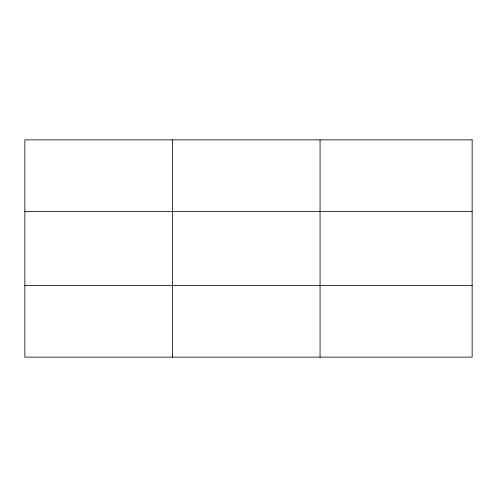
<?xml version="1.0" encoding="UTF-8"?>
<svg xmlns="http://www.w3.org/2000/svg" width="497" height="497" viewBox="0 0 497 497"><rect width="100%" height="100%" fill="white"/><g stroke="black" fill="none" stroke-linecap="round" stroke-linejoin="round"><path stroke-width="0.75" d="M172.459 357.132L172.459 139.868M320.068 357.132L320.068 139.868M24.85 211.567L472.15 211.567M24.85 285.433L472.15 285.433M472.15 139.868L472.15 357.132L24.85 357.132L24.85 139.868L472.15 139.868"/></g></svg>
